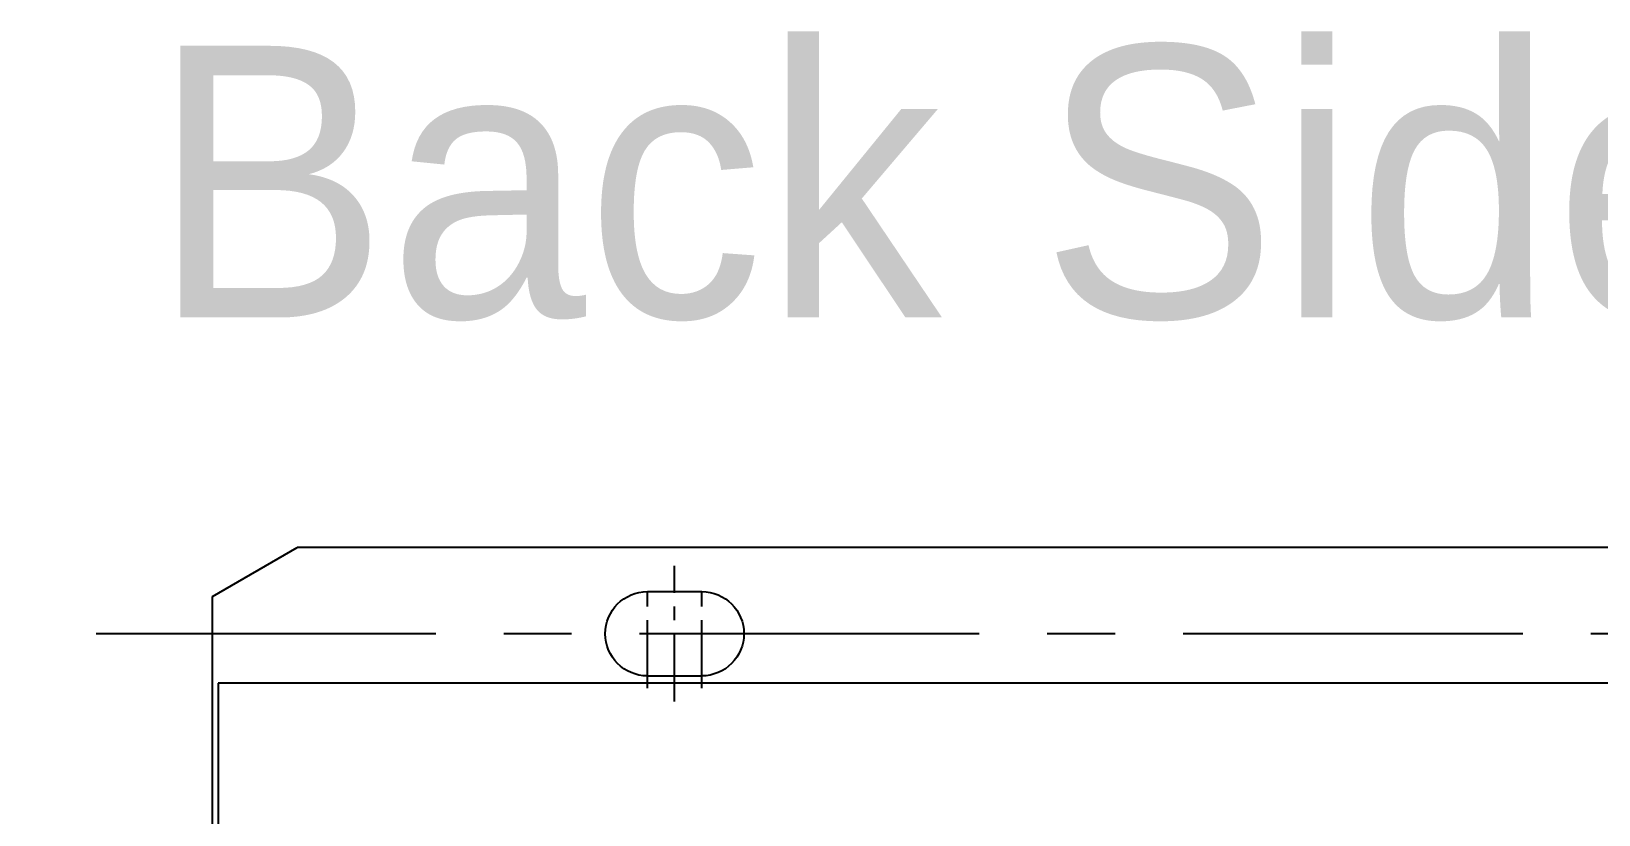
# Model space of a CAD drawing. Extents: x -46 to 252, y -27 to 158.
# Drawn here: x -15.2 to 13.64, y 40.61 to 55.03 of the extents above; entities that cross this region are included whole.
import ezdxf

# ---------------------------------------------------------------- set-up
doc = ezdxf.new("R2010")
doc.units = 0
doc.linetypes.add('AXES', pattern=[2, 1.25, -0.25, 0.25, -0.25])
for name, color, linetype in [('annotations', 7, 'Continuous'), ('leadframe', 7, 'Continuous'), ('tape', 40, 'Continuous')]:
    doc.layers.add(name, color=color, linetype=linetype)
doc.layers.add('AXIS', color=4, linetype='AXES', lineweight=25)
doc.styles.get("Standard").update_dxf_attribs({"font": 'ISOCP.SHX', "bigfont": 'bigfont.shx'})

# ---------------------------------------------------------------- blocks, each defined once
blk = doc.blocks.new('tape bottom')
at = {"layer": 'tape'}
for p, q in [((124.9, 32.5), (-124.9, 32.5)), ((-124.9, 32.5), (-124.9, -32.5))]:
    blk.add_line(p, q, dxfattribs=at)
blk = doc.blocks.new('leadframe outline')
at = {"layer": 'AXIS'}
for p, q in [((116.5, 32.163), (116.5, 34.663)), ((116, 32.413), (116, 34.413)), ((117, 32.413), (117, 34.413))]:
    blk.add_line(p, q, dxfattribs=at)
at = {"layer": 'AXIS', "ltscale": 5}
blk.add_line((-119.106, 33.412), (128.335, 33.412), dxfattribs=at)
at = {"layer": 'leadframe'}
for p, q in [((-123.441, 35), (123.441, 35)), ((117, 34.188), (116, 34.188)), ((125, 25.5), (125, 34.1)), ((117, 32.638), (116, 32.638))]:
    blk.add_line(p, q, dxfattribs=at)
at = {"layer": 'leadframe', "ltscale": 50}
blk.add_line((125, 34.1), (123.441, 35), dxfattribs=at)
at = {"layer": 'leadframe'}
for centre, start, end in [((116, 33.412), 90, 270), ((117, 33.412), 270, 90)]:
    blk.add_arc(centre, 0.775, start, end, dxfattribs=at)

msp = doc.modelspace()

# ---------------------------------------------------------------- block references
at = {"layer": 'leadframe', "xscale": -1}
msp.add_blockref('leadframe outline', (113.137, 10.532), dxfattribs=at)
at = {"layer": 'tape'}
msp.add_blockref('tape bottom', (113.137, 10.532), dxfattribs=at)

# ---------------------------------------------------------------- texts
at = {"layer": 'annotations', "insert": (-12.994, 54.765), "char_height": 5, "attachment_point": 1}
msp.add_mtext_dynamic_manual_height_columns('{\\fPMingLiU|b0|i0|c136|p18;Back Side View\\fPMingLiU|b0|i0|c0|p18; (2 blocks)}', width=100.97901, gutter_width=12.5, heights=[0], dxfattribs=at)

doc.saveas('drawing.dxf')
